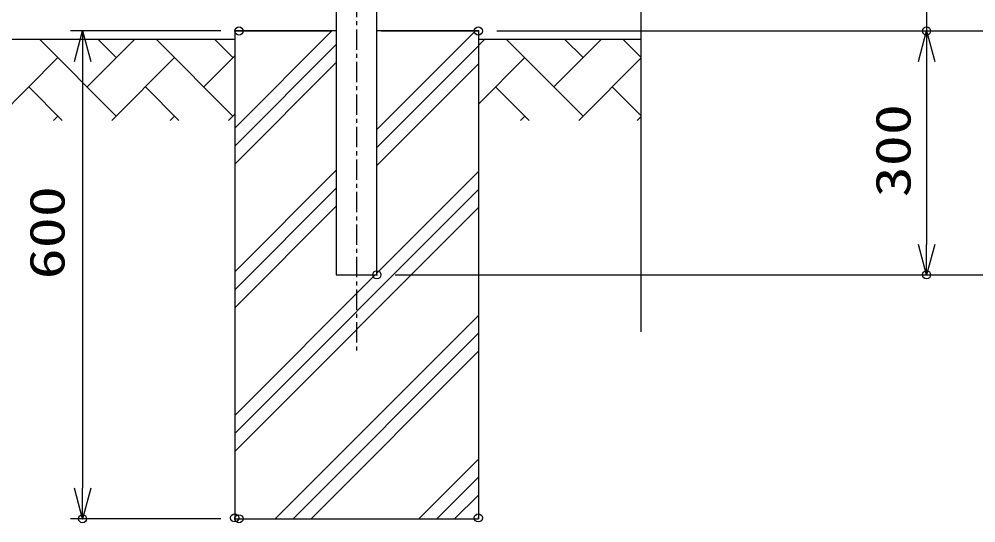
# Model space of a CAD drawing. Units: millimetres, scale not verified. Extents: x -4455 to 4455, y -3150 to 3150.
# Drawn here: x 2243 to 3421, y -1652 to -1032 of the extents above; entities that cross this region are included whole.
import ezdxf
from ezdxf.enums import TextEntityAlignment as Align

# ---------------------------------------------------------------- set-up
doc = ezdxf.new("R2010")
doc.units = ezdxf.units.MM
doc.header["$LTSCALE"] = 20
doc.header["$PDMODE"] = 32
doc.header["$PDSIZE"] = 10
doc.linetypes.add('USER1', pattern=[2, 1.25, -0.25, 0.25, -0.25])
for name, color, linetype, lineweight in [('0-2_外形線', 7, 'Continuous', 25), ('0-6_寸法', 4, 'Continuous', 25), ('0-9_LAYER15', 1, 'Continuous', 25), ('0-A_EXTCNT-L', 4, 'Continuous', 25), ('0-C_LAYER04', 1, 'USER1', 25), ('0-E_ハッチング', 4, 'Continuous', 25)]:
    doc.layers.add(name, color=color, linetype=linetype, lineweight=lineweight)
doc.layers.add('0-7_DEFPOINTS', color=7, linetype='Continuous')
doc.styles.add('ＭＳ ゴシック', font='')
doc.styles.get('ＭＳ ゴシック').set_extended_font_data('MS Gothic')

# ---------------------------------------------------------------- blocks, each defined once
blk = doc.blocks.new('_Open30')
at = {"layer": '0-6_寸法'}
blk.add_line((0, 0), (-20, 0), dxfattribs=at)
blk.add_lwpolyline([(-20, 5.36), (0, 0), (-20, -5.36)], dxfattribs=at)

msp = doc.modelspace()

# ---------------------------------------------------------------- linework, layer by layer
at = {"layer": '0-2_外形線'}
for p, q in [((2633.62, 878.46), (2633.62, -1346.54)), ((2683.62, -1346.54), (2683.62, 878.46)), ((2508.62, -1046.54), (2508.62, -1646.54)), ((2508.62, -1046.54), (2628.37, -1046.54)), ((2633.62, -1046.54), (2508.67, -1046.54)), ((2808.57, -1046.54), (2683.62, -1046.54)), ((2688.87, -1046.54), (2808.62, -1046.54)), ((2808.62, -1046.54), (2808.62, -1646.54)), ((1479.12, -1056.54), (2508.62, -1056.54)), ((2808.62, -1056.54), (3008.62, -1056.54)), ((2633.62, -1346.54), (2683.62, -1346.54)), ((2508.62, -1646.54), (2808.62, -1646.54))]:
    msp.add_line(p, q, dxfattribs=at)
at = {"layer": '0-7_DEFPOINTS'}
for p in [(2513.87, -1046.54), (2808.62, -1046.54), (3360.36, -1046.54), (2683.62, -1346.54), (3360.36, -1346.54), (2321.3, -1646.54), (2508.62, -1645.47), (2513.87, -1646.54), (2808.62, -1645.47)]:
    msp.add_point(p, dxfattribs=at)
at = {"layer": '0-9_LAYER15', "color": 2}
for p, q in [((3360.36, -1016.54), (3360.36, -1046.54)), ((2321.3, -1084.04), (2321.3, -1609.04)), ((3360.36, -1084.04), (3360.36, -1309.04)), ((3360.36, -1084.04), (3360.36, -1121.54))]:
    msp.add_line(p, q, dxfattribs=at)
at = {"layer": '0-9_LAYER15'}
for p, q in [((2491.37, -1046.54), (2306.3, -1046.54)), ((2831.12, -1046.54), (3526.36, -1046.54)), ((2831.12, -1046.54), (3375.36, -1046.54)), ((2831.12, -1046.54), (3375.36, -1046.54)), ((2706.12, -1346.54), (3672.19, -1346.54)), ((2706.12, -1346.54), (3375.36, -1346.54)), ((2491.37, -1646.54), (2306.3, -1646.54))]:
    msp.add_line(p, q, dxfattribs=at)
at = {"layer": '0-A_EXTCNT-L'}
msp.add_line((3008.62, 1025.03), (3008.62, -1416.76), dxfattribs=at)
at = {"layer": '0-C_LAYER04'}
msp.add_line((2658.62, 915.43), (2658.62, -1442.8), dxfattribs=at)
at = {"layer": '0-E_ハッチング'}
for p, q in [((2508.62, -1166.01), (2628.09, -1046.54)), ((2683.62, -1167.79), (2804.86, -1046.54)), ((2362.81, -1151.21), (2268.14, -1056.54)), ((2326.89, -1115.29), (2385.64, -1056.54)), ((2362.81, -1079.37), (2339.99, -1056.54)), ((2506.5, -1151.21), (2411.83, -1056.54)), ((2506.5, -1079.37), (2483.67, -1056.54)), ((2808.62, -1064.62), (2816.69, -1056.54)), ((2937.55, -1151.21), (2842.88, -1056.54)), ((2901.63, -1115.29), (2960.37, -1056.54)), ((2937.55, -1079.37), (2914.72, -1056.54)), ((3008.62, -1078.59), (2986.57, -1056.54)), ((2508.62, -1188.11), (2633.62, -1063.11)), ((2683.62, -1189.89), (2808.62, -1064.89)), ((2213.8, -1156.54), (2290.97, -1079.37)), ((2357.48, -1156.54), (2434.65, -1079.37)), ((2470.57, -1115.29), (2508.62, -1077.25)), ((2808.62, -1136.46), (2865.71, -1079.37)), ((2932.22, -1156.54), (3008.62, -1080.14)), ((2508.62, -1210.21), (2633.62, -1085.21)), ((2683.62, -1211.99), (2808.62, -1086.99)), ((2296.3, -1156.54), (2255.05, -1115.29)), ((2439.99, -1156.54), (2398.73, -1115.29)), ((2871.04, -1156.54), (2829.79, -1115.29)), ((3008.62, -1150.44), (2973.47, -1115.29)), ((2285.64, -1156.54), (2290.97, -1151.21)), ((2429.32, -1156.54), (2434.65, -1151.21)), ((2501.16, -1156.54), (2508.62, -1149.09)), ((2860.37, -1156.54), (2865.71, -1151.21)), ((3004.06, -1156.54), (3008.62, -1151.98)), ((2508.62, -1342.79), (2633.62, -1217.79)), ((2683.62, -1344.57), (2808.62, -1219.57)), ((2508.62, -1364.89), (2633.62, -1239.89)), ((2508.62, -1541.67), (2808.62, -1241.67)), ((2508.62, -1386.99), (2633.62, -1261.99)), ((2508.62, -1563.76), (2808.62, -1263.76)), ((2508.62, -1519.57), (2681.64, -1346.54)), ((2558.42, -1646.54), (2808.62, -1396.34)), ((2580.52, -1646.54), (2808.62, -1418.44)), ((2602.61, -1646.54), (2808.62, -1440.54)), ((2735.19, -1646.54), (2808.62, -1573.12)), ((2757.29, -1646.54), (2808.62, -1595.22)), ((2779.39, -1646.54), (2808.62, -1617.32))]:
    msp.add_line(p, q, dxfattribs=at)

# ---------------------------------------------------------------- block references
at = {"layer": '0-9_LAYER15', "xscale": 1.875, "yscale": 1.875}
for p, rotation in [((2321.3, -1046.54), 90), ((3360.36, -1046.54), 90), ((3360.36, -1046.54), 90), ((3360.36, -1346.54), 270), ((2321.3, -1646.54), 270)]:
    msp.add_blockref('_Open30', p, dxfattribs=dict(at, rotation=rotation))

# ---------------------------------------------------------------- texts
at = {"layer": '0-9_LAYER15', "color": 3, "style": 'ＭＳ ゴシック', "width": 1.3}
for s, p in [('300', (3353.69, -1251.19)), ('600', (2312.13, -1352.1))]:
    msp.add_text(s, height=43.26, rotation=90, dxfattribs=at).set_placement(p, align=Align.BOTTOM_LEFT)

doc.saveas('drawing.dxf')
